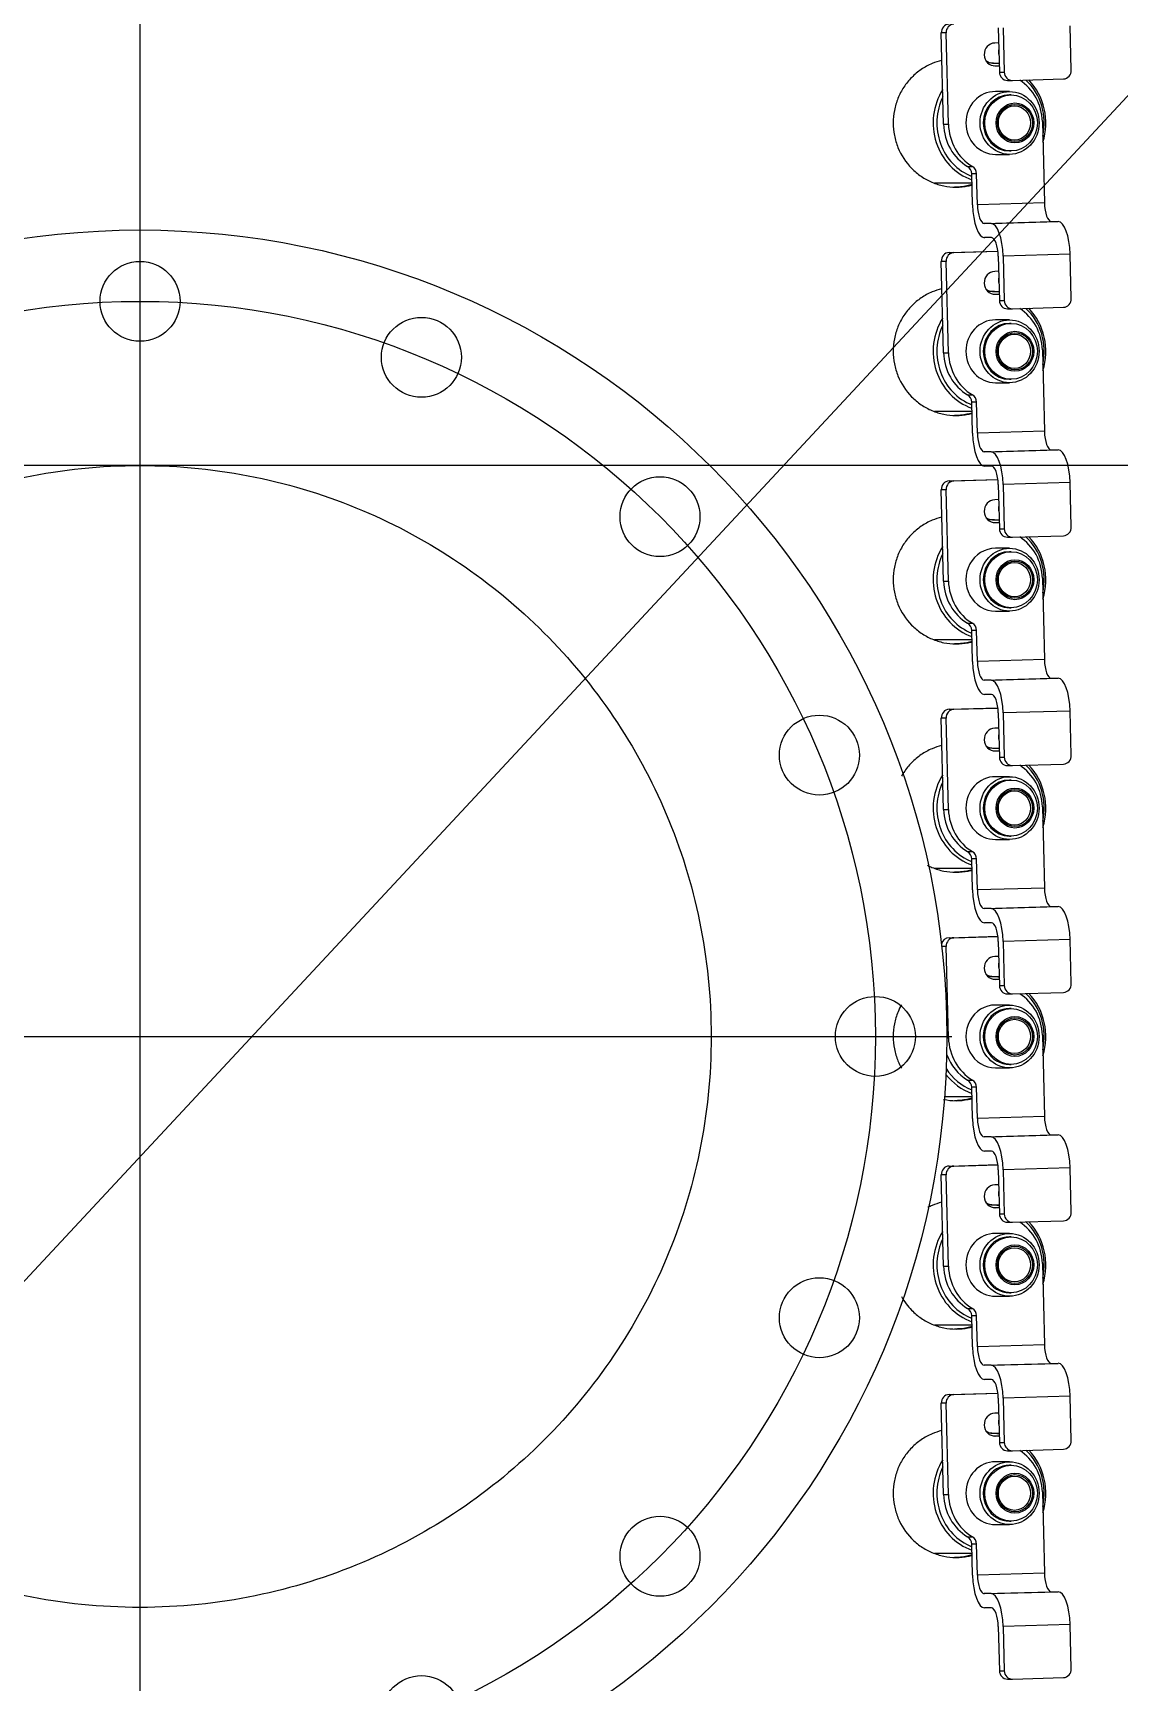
# Model space of a CAD drawing. Extents: x -681219 to -550379, y -242630 to -158199.
# Drawn here: x -602599 to -602219, y -229909 to -229331 of the extents above; entities that cross this region are included whole.
import ezdxf
from ezdxf.lldxf.tags import DXFTag

# ---------------------------------------------------------------- set-up
doc = ezdxf.new("R2010")
doc.units = 0
doc.header["$LTSCALE"] = 1000
doc.linetypes.add('DASHED', pattern=[0.75, 0.5, -0.25])
doc.linetypes.add('DASHED2', pattern=[9.525, 6.35, -3.175])
doc.layers.get('0').update_dxf_attribs({"linetype": 'CONTINUOUS'})
doc.layers.add('center', color=253, linetype='CENTER2')
doc.layers.add('interface', color=251, linetype='DASHED2')
doc.layers.add('famsun', color=7, linetype='CONTINUOUS', lineweight=0)
tags = doc.linetypes.add('CENTER2', pattern=[28.575, 19.05, -3.175, 3.175, -3.175]).pattern_tags.tags
tags[10:11] = [DXFTag(74, 4), DXFTag(75, 0), DXFTag(340, '0'), DXFTag(46, 0.0), DXFTag(50, 0.0), DXFTag(44, 0.0), DXFTag(45, 0.0)]
tags[8:9] = [DXFTag(74, 4), DXFTag(75, 0), DXFTag(340, '0'), DXFTag(46, 0.0), DXFTag(50, 0.0), DXFTag(44, 0.0), DXFTag(45, 0.0)]
tags[6:7] = [DXFTag(74, 4), DXFTag(75, 0), DXFTag(340, '0'), DXFTag(46, 0.0), DXFTag(50, 0.0), DXFTag(44, 0.0), DXFTag(45, 0.0)]
tags[4:5] = [DXFTag(74, 4), DXFTag(75, 0), DXFTag(340, '0'), DXFTag(46, 0.0), DXFTag(50, 0.0), DXFTag(44, 0.0), DXFTag(45, 0.0)]

# ---------------------------------------------------------------- blocks, each defined once
blk = doc.blocks.new('CYPJ15001B0001XY_A_CYPJ1000_V_1')
at = {"color": 0, "linetype": 'ByBlock', "lineweight": -2}
for p, q in [((-381, -278.14), (-381, -291.3)), ((-360.48, -281.38), (-328.49, -280.56)), ((-360.48, -281.38), (-360.48, -283.09)), ((-360.48, -283.09), (-328.49, -282.27)), ((-328.49, -282.27), (-328.49, -280.56)), ((-301, -278.14), (-301, -291.3)), ((-280.48, -281.38), (-248.49, -280.56)), ((-280.48, -281.38), (-280.48, -283.09)), ((-280.48, -283.09), (-248.49, -282.27)), ((-248.49, -282.27), (-248.49, -280.56)), ((-221, -281.72), (-221, -291.3)), ((-200.48, -283.09), (-168.49, -282.27)), ((-200.48, -282.5), (-200.48, -283.09)), ((-168.49, -282.27), (-168.49, -280.74)), ((-141, -278.14), (-141, -291.3)), ((-120.48, -281.38), (-88.49, -280.56)), ((-120.48, -281.38), (-120.48, -283.09)), ((-120.48, -283.09), (-88.49, -282.27)), ((-88.49, -282.27), (-88.49, -280.56)), ((-61, -278.14), (-61, -291.3)), ((-40.48, -281.38), (-8.49, -280.56)), ((-40.48, -281.38), (-40.48, -283.09)), ((-40.48, -283.09), (-8.49, -282.27)), ((-8.49, -282.27), (-8.49, -280.56)), ((19, -278.14), (19, -291.3)), ((39.52, -281.38), (71.51, -280.56)), ((39.52, -281.38), (39.52, -283.09)), ((39.52, -283.09), (71.51, -282.27)), ((71.51, -282.27), (71.51, -280.56)), ((99, -278.14), (99, -291.3)), ((119.52, -281.38), (151.51, -280.56)), ((119.52, -281.38), (119.52, -283.09)), ((119.52, -283.09), (151.51, -282.27)), ((151.51, -282.27), (151.51, -280.56)), ((-325.41, -283.3), (-324.91, -300.38)), ((-325.41, -283.3), (-325.41, -285.01)), ((-325.41, -285.01), (-324.96, -300.39)), ((-245.41, -283.3), (-244.91, -300.38)), ((-245.41, -283.3), (-245.41, -285.01)), ((-245.41, -285.01), (-244.96, -300.39)), ((-165.41, -283.3), (-164.91, -300.38)), ((-165.41, -283.3), (-165.41, -285.01)), ((-165.41, -285.01), (-164.96, -300.39)), ((-85.41, -283.3), (-84.91, -300.38)), ((-85.41, -283.3), (-85.41, -285.01)), ((-85.41, -285.01), (-84.96, -300.39)), ((-5.41, -283.3), (-4.91, -300.38)), ((-5.41, -283.3), (-5.41, -285.01)), ((-5.41, -285.01), (-4.96, -300.39)), ((74.59, -283.3), (75.09, -300.38)), ((74.59, -283.3), (74.59, -285.01)), ((74.59, -285.01), (75.04, -300.39)), ((-388.69, -291.5), (-377.81, -291.22)), ((-388.69, -293.21), (-377.81, -292.93)), ((-388.01, -316.7), (-388.69, -293.21)), ((-377.81, -292.93), (-377.81, -291.22)), ((-375.27, -289.78), (-375.27, -291.49)), ((-308.69, -291.5), (-297.81, -291.22)), ((-308.69, -293.21), (-297.81, -292.93)), ((-308.01, -316.7), (-308.69, -293.21)), ((-297.81, -292.93), (-297.81, -291.22)), ((-295.27, -289.78), (-295.27, -291.49)), ((-228.69, -291.5), (-217.81, -291.22)), ((-228.69, -293.21), (-217.81, -292.93)), ((-228.01, -316.7), (-228.69, -293.21)), ((-217.81, -292.93), (-217.81, -291.22)), ((-215.27, -289.78), (-215.27, -291.49)), ((-148.69, -291.5), (-137.81, -291.22)), ((-148.69, -293.21), (-137.81, -292.93)), ((-148.01, -316.7), (-148.69, -293.21)), ((-137.81, -292.93), (-137.81, -291.22)), ((-135.27, -289.78), (-135.27, -291.49)), ((-68.69, -291.5), (-57.81, -291.22)), ((-68.69, -293.21), (-57.81, -292.93)), ((-68.01, -316.7), (-68.69, -293.21)), ((-57.81, -292.93), (-57.81, -291.22)), ((-55.27, -289.78), (-55.27, -291.49)), ((11.31, -291.5), (22.19, -291.22)), ((11.31, -293.21), (22.19, -292.93)), ((11.99, -316.7), (11.31, -293.21)), ((22.19, -292.93), (22.19, -291.22)), ((24.73, -289.78), (24.73, -291.49)), ((91.31, -291.5), (102.19, -291.22)), ((91.31, -293.21), (102.19, -292.93)), ((91.99, -316.7), (91.31, -293.21)), ((102.19, -292.93), (102.19, -291.22)), ((104.73, -289.78), (104.73, -291.49)), ((-400.19, -298.12), (-400.19, -295.73)), ((-395.19, -295.6), (-394.51, -319.09)), ((-395.19, -298), (-395.19, -295.6)), ((-395.19, -298), (-394.51, -321.48)), ((-371, -299.53), (-371, -304.48)), ((-349, -304.48), (-349, -299.53)), ((-339.99, -299.28), (-339.99, -299.48)), ((-339.99, -299.48), (-339.95, -300.86)), ((-339.96, -298.89), (-339.9, -300.85)), ((-339.01, -298.53), (-339.01, -300.83)), ((-339, -297.47), (-339, -296.9)), ((-331.96, -300.65), (-332, -299.28)), ((-320.19, -298.12), (-320.19, -295.73)), ((-315.19, -295.6), (-314.51, -319.09)), ((-315.19, -298), (-315.19, -295.6)), ((-315.19, -298), (-314.51, -321.48)), ((-291, -299.53), (-291, -304.48)), ((-269, -304.48), (-269, -299.53)), ((-259.99, -299.28), (-259.99, -299.48)), ((-259.99, -299.48), (-259.95, -300.86)), ((-259.96, -298.89), (-259.9, -300.85)), ((-259.01, -298.53), (-259.01, -300.83)), ((-259, -297.47), (-259, -296.9)), ((-251.96, -300.65), (-252, -299.28)), ((-240.19, -298.12), (-240.19, -295.73)), ((-235.19, -295.6), (-234.51, -319.09)), ((-235.19, -298), (-235.19, -295.6)), ((-235.19, -298), (-234.51, -321.48)), ((-211, -299.53), (-211, -304.48)), ((-189, -304.48), (-189, -299.53)), ((-179.99, -299.28), (-179.99, -299.48)), ((-179.99, -299.48), (-179.95, -300.86)), ((-179.96, -298.89), (-179.9, -300.85)), ((-179.01, -298.53), (-179.01, -300.83)), ((-179, -297.47), (-179, -296.9)), ((-171.96, -300.65), (-172, -299.28)), ((-160.19, -298.12), (-160.19, -295.73)), ((-155.19, -295.6), (-154.51, -319.09)), ((-155.19, -298), (-155.19, -295.6)), ((-155.19, -298), (-154.51, -321.48)), ((-131, -299.53), (-131, -304.48)), ((-109, -304.48), (-109, -299.53)), ((-99.99, -299.28), (-99.99, -299.48)), ((-99.99, -299.48), (-99.95, -300.86)), ((-99.96, -298.89), (-99.9, -300.85)), ((-99.01, -298.53), (-99.01, -300.83)), ((-99, -297.47), (-99, -296.9)), ((-91.96, -300.65), (-92, -299.28)), ((-80.19, -298.12), (-80.19, -295.73)), ((-75.19, -295.6), (-74.51, -319.09)), ((-75.19, -298), (-75.19, -295.6)), ((-75.19, -298), (-74.51, -321.48)), ((-51, -299.53), (-51, -304.48)), ((-29, -304.48), (-29, -299.53)), ((-19.99, -299.28), (-19.99, -299.48)), ((-19.99, -299.48), (-19.95, -300.86)), ((-19.96, -298.89), (-19.9, -300.85)), ((-19.01, -298.53), (-19.01, -300.83)), ((-19, -297.47), (-19, -296.9)), ((-11.96, -300.65), (-12, -299.28)), ((-0.19, -298.12), (-0.19, -295.73)), ((4.81, -295.6), (5.49, -319.09)), ((4.81, -298), (4.81, -295.6)), ((4.81, -298), (5.49, -321.48)), ((29, -299.53), (29, -304.48)), ((51, -304.48), (51, -299.53)), ((60.01, -299.28), (60.01, -299.48)), ((60.01, -299.48), (60.05, -300.86)), ((60.04, -298.89), (60.1, -300.85)), ((60.99, -298.53), (60.99, -300.83)), ((61, -297.47), (61, -296.9)), ((68.04, -300.65), (68, -299.28)), ((79.81, -298.12), (79.81, -295.73)), ((84.81, -295.6), (85.49, -319.09)), ((84.81, -298), (84.81, -295.6)), ((84.81, -298), (85.49, -321.48)), ((109, -299.53), (109, -304.48)), ((131, -304.48), (131, -299.53)), ((140.01, -299.28), (140.01, -299.48)), ((140.01, -299.48), (140.05, -300.86)), ((140.04, -298.89), (140.1, -300.85)), ((140.99, -298.53), (140.99, -300.83)), ((141, -297.47), (141, -296.9)), ((148.04, -300.65), (148, -299.28)), ((-425.1, -303.73), (-425.1, -305.44)), ((-425.1, -305.52), (-424.58, -323.37)), ((-406.69, -300.51), (-422.18, -300.91)), ((-422.18, -300.91), (-422.18, -302.62)), ((-406.69, -302.22), (-422.18, -302.62)), ((-406, -325.71), (-406.69, -302.22)), ((-369.8, -304.48), (-369.8, -305)), ((-350.2, -305), (-350.2, -304.48)), ((-345.1, -303.73), (-345.1, -305.44)), ((-345.1, -305.52), (-344.58, -323.37)), ((-326.69, -300.51), (-342.18, -300.91)), ((-342.18, -300.91), (-342.18, -302.62)), ((-326.69, -302.22), (-342.18, -302.62)), ((-326, -325.71), (-326.69, -302.22)), ((-289.8, -304.48), (-289.8, -305)), ((-270.2, -305), (-270.2, -304.48)), ((-265.1, -303.73), (-265.1, -305.44)), ((-265.1, -305.52), (-264.58, -323.37)), ((-246.69, -300.51), (-262.18, -300.91)), ((-262.18, -300.91), (-262.18, -302.62)), ((-246.69, -302.22), (-262.18, -302.62)), ((-246, -325.71), (-246.69, -302.22)), ((-209.8, -304.48), (-209.8, -305)), ((-190.2, -305), (-190.2, -304.48)), ((-185.1, -303.73), (-185.1, -305.44)), ((-185.1, -305.52), (-184.58, -323.37)), ((-166.69, -300.51), (-182.18, -300.91)), ((-182.18, -300.91), (-182.18, -302.62)), ((-166.69, -302.22), (-182.18, -302.62)), ((-166, -325.71), (-166.69, -302.22)), ((-129.8, -304.48), (-129.8, -305)), ((-110.2, -305), (-110.2, -304.48)), ((-105.1, -303.73), (-105.1, -305.44)), ((-105.1, -305.52), (-104.58, -323.37)), ((-86.69, -300.51), (-102.18, -300.91)), ((-102.18, -300.91), (-102.18, -302.62)), ((-86.69, -302.22), (-102.18, -302.62)), ((-86, -325.71), (-86.69, -302.22)), ((-49.8, -304.48), (-49.8, -305)), ((-30.2, -305), (-30.2, -304.48)), ((-25.1, -303.73), (-25.1, -305.44)), ((-25.1, -305.52), (-24.58, -323.37)), ((-6.69, -300.51), (-22.18, -300.91)), ((-22.18, -300.91), (-22.18, -302.62)), ((-6.69, -302.22), (-22.18, -302.62)), ((-6, -325.71), (-6.69, -302.22)), ((30.2, -304.48), (30.2, -305)), ((49.8, -305), (49.8, -304.48)), ((54.9, -303.73), (54.9, -305.44)), ((54.9, -305.52), (55.42, -323.37)), ((73.31, -300.51), (57.82, -300.91)), ((57.82, -300.91), (57.82, -302.62)), ((73.31, -302.22), (57.82, -302.62)), ((74, -325.71), (73.31, -302.22)), ((110.2, -304.48), (110.2, -305)), ((129.8, -305), (129.8, -304.48)), ((134.9, -303.73), (134.9, -305.44)), ((134.9, -305.52), (135.42, -323.37)), ((153.31, -300.51), (137.82, -300.91)), ((137.82, -300.91), (137.82, -302.62)), ((153.31, -302.22), (137.82, -302.62)), ((-359.52, -315.96), (-388.01, -316.7)), ((-279.52, -315.96), (-308.01, -316.7)), ((-199.52, -315.96), (-228.01, -316.7)), ((-119.52, -315.96), (-148.01, -316.7)), ((-39.52, -315.96), (-68.01, -316.7)), ((40.48, -315.96), (11.99, -316.7)), ((120.48, -315.96), (91.99, -316.7)), ((-394.51, -319.09), (-394.51, -321.48)), ((-314.51, -319.09), (-314.51, -321.48)), ((-234.51, -319.09), (-234.51, -321.48)), ((-154.51, -319.09), (-154.51, -321.48)), ((-74.51, -319.09), (-74.51, -321.48)), ((5.49, -319.09), (5.49, -321.48)), ((85.49, -319.09), (85.49, -321.48)), ((-421.5, -326.11), (-406, -325.71)), ((-341.5, -326.11), (-326, -325.71)), ((-261.5, -326.11), (-246, -325.71)), ((-181.5, -326.11), (-166, -325.71)), ((-101.5, -326.11), (-86, -325.71)), ((-21.5, -326.11), (-6, -325.71)), ((58.5, -326.11), (74, -325.71)), ((138.5, -326.11), (154, -325.71))]:
    blk.add_line(p, q, dxfattribs=at)
for centre, radius in [((-200, 0), 282.5), ((57.5, 0), 14), ((-437.9, -98.54), 14), ((37.9, -98.54), 14), ((-382.08, -182.08), 14), ((-17.92, -182.08), 14), ((-298.54, -237.9), 14), ((-101.46, -237.9), 14), ((-200, -257.5), 14)]:
    blk.add_circle(centre, radius, dxfattribs=at)
for centre, major_axis, ratio, start_param, end_param in [((-360, -297.47), (21, 0), 0.939693, 0.981791, 2.822191), ((-280, -297.47), (21, 0), 0.939693, 0.981791, 2.822191), ((-120, -297.47), (21, 0), 0.939693, 0.981791, 2.822191), ((-40, -297.47), (21, 0), 0.939693, 0.981791, 2.822191), ((40, -297.47), (21, 0), 0.939693, 0.981791, 2.822191), ((120, -297.47), (-21, 0), 0.939693, 4.123384, 5.963783), ((-360, -297.82), (-20, 0), 0.939693, 4.234349, 5.926109), ((-360, -297.82), (-17.5, 0), 0.939693, 4.73971, 5.772767), ((-328.41, -283.37), (-3, 0), 0.939693, 3.168913, 4.73971), ((-328.41, -285.08), (3, 0), 0.939693, 0.027321, 1.598117), ((-280, -297.82), (-20, 0), 0.939693, 4.234349, 5.926109), ((-280, -297.82), (-17.5, 0), 0.939693, 4.73971, 5.772767), ((-248.41, -283.37), (-3, 0), 0.939693, 3.168913, 4.73971), ((-248.41, -285.08), (3, 0), 0.939693, 0.027321, 1.598117), ((-200, -297.47), (21, 0), 0.939693, 2.255497, 2.822191), ((-200, -297.82), (-20, 0), 0.939693, 5.309724, 5.926109), ((-200, -297.82), (-17.5, 0), 0.939693, 5.086627, 5.772767), ((-168.41, -285.08), (3, 0), 0.939693, 0.027321, 1.598117), ((-168.41, -283.37), (-3, 0), 0.939693, 3.168913, 4.461061), ((-120, -297.82), (-20, 0), 0.939693, 4.234349, 5.926109), ((-120, -297.82), (-17.5, 0), 0.939693, 4.73971, 5.772767), ((-88.41, -283.37), (-3, 0), 0.939693, 3.168913, 4.73971), ((-88.41, -285.08), (3, 0), 0.939693, 0.027321, 1.598117), ((-40, -297.82), (-20, 0), 0.939693, 4.234349, 5.926109), ((-40, -297.82), (-17.5, 0), 0.939693, 4.73971, 5.772767), ((-8.41, -283.37), (-3, 0), 0.939693, 3.168913, 4.73971), ((-8.41, -285.08), (3, 0), 0.939693, 0.027321, 1.598117), ((40, -297.82), (-20, 0), 0.939693, 4.234349, 5.926109), ((40, -297.82), (-17.5, 0), 0.939693, 4.73971, 5.772767), ((71.59, -283.37), (-3, 0), 0.939693, 3.168913, 4.73971), ((71.59, -285.08), (3, 0), 0.939693, 0.027321, 1.598117), ((120, -297.82), (20, 0), 0.939693, 1.092756, 2.784516), ((120, -297.82), (-17.5, 0), 0.939693, 4.73971, 5.772767), ((151.59, -283.37), (-3, 0), 0.939693, 3.168913, 4.73971), ((151.59, -285.08), (3, 0), 0.939693, 0.027321, 1.598117), ((-360, -299.53), (-17.5, 0), 0.939693, 4.73971, 5.772767), ((-280, -299.53), (-17.5, 0), 0.939693, 4.73971, 5.772767), ((-200, -299.53), (-17.5, 0), 0.939693, 4.73971, 5.772767), ((-120, -299.53), (-17.5, 0), 0.939693, 4.73971, 5.772767), ((-40, -299.53), (-17.5, 0), 0.939693, 4.73971, 5.772767), ((40, -299.53), (-17.5, 0), 0.939693, 4.73971, 5.772767), ((120, -299.53), (-17.5, 0), 0.939693, 4.73971, 5.772767), ((-388.69, -295.44), (-11.5, -0.33), 0.341893, 4.702447, 6.273243), ((-388.69, -295.44), (-6.5, -0.19), 0.341893, 4.702447, 6.273243), ((-377.89, -288.4), (3, 0), 0.939693, 4.73971, 5.772767), ((-377.89, -290.11), (3, 0), 0.939693, 4.73971, 5.772767), ((-360, -299.53), (-11, 0), 0.939693, 3.141593, 6.283185), ((-308.69, -295.44), (-11.5, -0.33), 0.341893, 4.702447, 6.273243), ((-308.69, -295.44), (-6.5, -0.19), 0.341893, 4.702447, 6.273243), ((-297.89, -288.4), (3, 0), 0.939693, 4.73971, 5.772767), ((-297.89, -290.11), (3, 0), 0.939693, 4.73971, 5.772767), ((-280, -299.53), (-11, 0), 0.939693, 3.141593, 6.283185), ((-228.69, -295.44), (-11.5, -0.33), 0.341893, 4.702447, 6.273243), ((-228.69, -295.44), (-6.5, -0.19), 0.341893, 4.702447, 6.273243), ((-217.89, -288.4), (3, 0), 0.939693, 4.73971, 5.772767), ((-217.89, -290.11), (3, 0), 0.939693, 4.73971, 5.772767), ((-200, -299.53), (11, 0), 0.939693, 0, 3.141593), ((-148.69, -295.44), (-11.5, -0.33), 0.341893, 4.702447, 6.273243), ((-148.69, -295.44), (-6.5, -0.19), 0.341893, 4.702447, 6.273243), ((-137.89, -288.4), (3, 0), 0.939693, 4.73971, 5.772767), ((-137.89, -290.11), (3, 0), 0.939693, 4.73971, 5.772767), ((-120, -299.53), (-11, 0), 0.939693, 3.141593, 6.283185), ((-68.69, -295.44), (-11.5, -0.33), 0.341893, 4.702447, 6.273243), ((-68.69, -295.44), (-6.5, -0.19), 0.341893, 4.702447, 6.273243), ((-57.89, -288.4), (3, 0), 0.939693, 4.73971, 5.772767), ((-57.89, -290.11), (3, 0), 0.939693, 4.73971, 5.772767), ((-40, -299.53), (11, 0), 0.939693, 0, 3.141593), ((11.31, -295.44), (-11.5, -0.33), 0.341893, 4.702447, 6.273243), ((11.31, -295.44), (-6.5, -0.19), 0.341893, 4.702447, 6.273243), ((22.11, -288.4), (3, 0), 0.939693, 4.73971, 5.772767), ((22.11, -290.11), (3, 0), 0.939693, 4.73971, 5.772767), ((40, -299.53), (-11, 0), 0.939693, 3.141593, 6.283185), ((91.31, -295.44), (-11.5, -0.33), 0.341893, 4.702447, 6.273243), ((91.31, -295.44), (-6.5, -0.19), 0.341893, 4.702447, 6.273243), ((102.11, -288.4), (3, 0), 0.939693, 4.73971, 5.772767), ((102.11, -290.11), (3, 0), 0.939693, 4.73971, 5.772767), ((120, -299.53), (-11, 0), 0.939693, 3.141593, 6.283185), ((-406.69, -298.29), (-11.5, -0.33), 0.341893, 1.560854, 3.13165), ((-406.69, -298.29), (-6.5, -0.19), 0.341893, 1.560854, 3.13165), ((-360, -304.48), (9.8, 0), 0.939693, 0, 3.141593), ((-336, -299.38), (4, 0), 0.939693, 0.027321, 3.168913), ((-360, -297.47), (21, 0), 0.939693, 6.111817, 6.283185), ((-335.01, -298.53), (4, 0), 0.939693, 2.480289, 3.141593), ((-360, -297.47), (21, 0), 0.939693, 0, 0.028695), ((-326.69, -298.29), (-11.5, -0.33), 0.341893, 1.560854, 3.13165), ((-326.69, -298.29), (-6.5, -0.19), 0.341893, 1.560854, 3.13165), ((-280, -304.48), (9.8, 0), 0.939693, 0, 3.141593), ((-256, -299.38), (4, 0), 0.939693, 0.027321, 3.168913), ((-280, -297.47), (21, 0), 0.939693, 6.111817, 6.283185), ((-255.01, -298.53), (4, 0), 0.939693, 2.48029, 3.141593), ((-280, -297.47), (21, 0), 0.939693, 0, 0.028695), ((-246.69, -298.29), (-11.5, -0.33), 0.341893, 1.560854, 3.13165), ((-246.69, -298.29), (-6.5, -0.19), 0.341893, 1.560854, 3.13165), ((-200, -304.48), (9.8, 0), 0.939693, 0, 3.141593), ((-176, -299.38), (4, 0), 0.939693, 0.027321, 3.168913), ((-200, -297.47), (21, 0), 0.939693, 6.111817, 6.283185), ((-175.01, -298.53), (-4, 0), 0.939693, 5.621882, 6.283185), ((-200, -297.47), (21, 0), 0.939693, 0, 0.028695), ((-166.69, -298.29), (-11.5, -0.33), 0.341893, 1.560854, 3.13165), ((-166.69, -298.29), (-6.5, -0.19), 0.341893, 1.560854, 3.13165), ((-120, -304.48), (-9.8, 0), 0.939693, 3.141593, 6.283185), ((-96, -299.38), (4, 0), 0.939693, 0.027321, 3.168913), ((-120, -297.47), (21, 0), 0.939693, 6.111817, 6.283185), ((-95.01, -298.53), (4, 0), 0.939693, 2.48029, 3.141593), ((-120, -297.47), (21, 0), 0.939693, 0, 0.028695), ((-86.69, -298.29), (-11.5, -0.33), 0.341893, 1.560854, 3.13165), ((-86.69, -298.29), (-6.5, -0.19), 0.341893, 1.560854, 3.13165), ((-40, -304.48), (-9.8, 0), 0.939693, 3.141593, 6.283185), ((-16, -299.38), (4, 0), 0.939693, 0.027321, 3.168913), ((-40, -297.47), (21, 0), 0.939693, 6.111817, 6.283185), ((-15.01, -298.53), (4, 0), 0.939693, 2.48029, 3.141593), ((-40, -297.47), (21, 0), 0.939693, 0, 0.028695), ((-6.69, -298.29), (-11.5, -0.33), 0.341893, 1.560854, 3.13165), ((-6.69, -298.29), (-6.5, -0.19), 0.341893, 1.560854, 3.13165), ((40, -304.48), (-9.8, 0), 0.939693, 3.141593, 6.283185), ((64, -299.38), (4, 0), 0.939693, 0.027321, 3.168913), ((40, -297.47), (21, 0), 0.939693, 6.111817, 6.283185), ((64.99, -298.53), (4, 0), 0.939693, 2.48029, 3.141593), ((40, -297.47), (21, 0), 0.939693, 0, 0.028695), ((73.31, -298.29), (-11.5, -0.33), 0.341893, 1.560854, 3.13165), ((73.31, -298.29), (-6.5, -0.19), 0.341893, 1.560854, 3.13165), ((120, -304.48), (-9.8, 0), 0.939693, 3.141593, 6.283185), ((144, -299.38), (4, 0), 0.939693, 0.027321, 3.168913), ((120, -297.47), (-21, 0), 0.939693, 2.970224, 3.170288), ((144.99, -298.53), (-4, 0), 0.939693, 5.621882, 6.283185), ((-422.1, -305.44), (3, 0), 0.939693, 1.598117, 3.168913), ((-422.1, -303.73), (3, 0), 0.939693, 1.598117, 3.141593), ((-342.1, -305.44), (3, 0), 0.939693, 1.598117, 3.168913), ((-342.1, -303.73), (3, 0), 0.939693, 1.598117, 3.141593), ((-335.01, -304.34), (4, 0), 0.939693, 1.31998, 1.876254), ((-262.1, -305.44), (3, 0), 0.939693, 1.598117, 3.168913), ((-262.1, -303.73), (3, 0), 0.939693, 1.598117, 3.141593), ((-255.01, -304.34), (4, 0), 0.939693, 1.31998, 1.876254), ((-182.1, -305.44), (3, 0), 0.939693, 1.598117, 3.168913), ((-182.1, -303.73), (3, 0), 0.939693, 1.598117, 3.141593), ((-175.01, -304.34), (-4, 0), 0.939693, 4.461573, 5.017847), ((-102.1, -305.44), (3, 0), 0.939693, 1.598117, 3.168913), ((-102.1, -303.73), (3, 0), 0.939693, 1.598117, 3.141593), ((-95.01, -304.34), (4, 0), 0.939693, 1.31998, 1.876254), ((-22.1, -305.44), (3, 0), 0.939693, 1.598117, 3.168913), ((-22.1, -303.73), (3, 0), 0.939693, 1.598117, 3.141593), ((-15.01, -304.34), (4, 0), 0.939693, 1.31998, 1.876254), ((57.9, -305.44), (3, 0), 0.939693, 1.598117, 3.168913), ((57.9, -303.73), (3, 0), 0.939693, 1.598117, 3.141593), ((64.99, -304.34), (4, 0), 0.939693, 1.31998, 1.876254), ((137.9, -305.44), (3, 0), 0.939693, 1.598117, 3.168913), ((137.9, -303.73), (3, 0), 0.939693, 1.598117, 3.141593), ((144.99, -304.34), (-4, 0), 0.939693, 4.461573, 5.017847), ((-360, -297.47), (21, 0), 0.939693, 4.383674, 5.512571), ((-360, -297.82), (-20, 0), 0.939693, 1.336444, 2.421711), ((-360, -299.53), (17.5, 0), 0.939693, 4.73971, 5.739269), ((-280, -297.47), (21, 0), 0.939693, 4.383674, 5.512571), ((-280, -297.82), (-20, 0), 0.939693, 1.336444, 2.421711), ((-280, -299.53), (17.5, 0), 0.939693, 4.73971, 5.739269), ((-200, -297.47), (21, 0), 0.939693, 4.383674, 5.512571), ((-200, -297.82), (-20, 0), 0.939693, 1.336444, 2.421711), ((-200, -299.53), (17.5, 0), 0.939693, 4.73971, 5.739269), ((-120, -297.47), (21, 0), 0.939693, 4.383674, 5.512571), ((-120, -297.82), (-20, 0), 0.939693, 1.336444, 2.421711), ((-120, -299.53), (17.5, 0), 0.939693, 4.73971, 5.739269), ((-40, -297.47), (21, 0), 0.939693, 4.383674, 5.512571), ((-40, -297.82), (-20, 0), 0.939693, 1.336444, 2.421711), ((-40, -299.53), (17.5, 0), 0.939693, 4.73971, 5.739269), ((40, -297.47), (21, 0), 0.939693, 4.383674, 5.512571), ((40, -297.82), (-20, 0), 0.939693, 1.336444, 2.421711), ((40, -299.53), (17.5, 0), 0.939693, 4.73971, 5.739269), ((120, -297.47), (-21, 0), 0.939693, 1.242081, 2.370979), ((120, -297.82), (20, 0), 0.939693, 4.478037, 5.563304), ((120, -299.53), (17.5, 0), 0.939693, 4.73971, 5.739269), ((-388.01, -318.92), (6.5, 0.19), 0.341893, 1.560854, 3.13165), ((-308.01, -318.92), (6.5, 0.19), 0.341893, 1.560854, 3.13165), ((-228.01, -318.92), (6.5, 0.19), 0.341893, 1.560854, 3.13165), ((-148.01, -318.92), (6.5, 0.19), 0.341893, 1.560854, 3.13165), ((-68.01, -318.92), (6.5, 0.19), 0.341893, 1.560854, 3.13165), ((11.99, -318.92), (6.5, 0.19), 0.341893, 1.560854, 3.13165), ((91.99, -318.92), (6.5, 0.19), 0.341893, 1.560854, 3.13165), ((-421.58, -323.29), (-3, 0), 0.939693, 0.027321, 1.598117), ((-406, -321.77), (11.5, 0.33), 0.341893, 4.702447, 6.273243), ((-341.58, -323.29), (-3, 0), 0.939693, 0.027321, 1.598117), ((-326, -321.77), (11.5, 0.33), 0.341893, 4.702447, 6.273243), ((-261.58, -323.29), (-3, 0), 0.939693, 0.027321, 1.598117), ((-246, -321.77), (11.5, 0.33), 0.341893, 4.702447, 6.273243), ((-181.58, -323.29), (-3, 0), 0.939693, 0.027321, 1.598117), ((-166, -321.77), (11.5, 0.33), 0.341893, 4.702447, 6.273243), ((-101.58, -323.29), (-3, 0), 0.939693, 0.027321, 1.598117), ((-86, -321.77), (11.5, 0.33), 0.341893, 4.702447, 6.273243), ((-21.58, -323.29), (-3, 0), 0.939693, 0.027321, 1.598117), ((-6, -321.77), (11.5, 0.33), 0.341893, 4.702447, 6.273243), ((58.42, -323.29), (-3, 0), 0.939693, 0.027321, 1.598117), ((74, -321.77), (11.5, 0.33), 0.341893, 4.702447, 6.273243), ((138.42, -323.29), (-3, 0), 0.939693, 0.027321, 1.598117)]:
    blk.add_ellipse(centre, major_axis=major_axis, ratio=ratio, start_param=start_param, end_param=end_param, dxfattribs=at)
for centre, major_axis in [((-360, -304.48), (-11, 0)), ((-280, -304.48), (-11, 0)), ((-200, -304.48), (-11, 0)), ((-120, -304.48), (11, 0)), ((-40, -304.48), (-11, 0)), ((40, -304.48), (-11, 0)), ((120, -304.48), (11, 0)), ((-360, -305), (9.8, 0)), ((-360, -306.37), (-7, 0)), ((-360, -306.37), (-6.5, 0)), ((-280, -305), (9.8, 0)), ((-280, -306.37), (7, 0)), ((-280, -306.37), (-6.5, 0)), ((-200, -305), (9.8, 0)), ((-200, -306.37), (7, 0)), ((-200, -306.37), (6.5, 0)), ((-120, -305), (-9.8, 0)), ((-120, -306.37), (7, 0)), ((-120, -306.37), (6.5, 0)), ((-40, -305), (-9.8, 0)), ((-40, -306.37), (-7, 0)), ((-40, -306.37), (-6.5, 0)), ((40, -305), (-9.8, 0)), ((40, -306.37), (-7, 0)), ((40, -306.37), (-6.5, 0)), ((120, -305), (-9.8, 0)), ((120, -306.37), (7, 0)), ((120, -306.37), (-6.5, 0)), ((-360, -306.19), (-6, 0)), ((-280, -306.19), (-6, 0)), ((-200, -306.19), (6, 0)), ((-120, -306.19), (-6, 0)), ((-40, -306.19), (-6, 0)), ((40, -306.19), (-6, 0)), ((120, -306.19), (-6, 0))]:
    blk.add_ellipse(centre, major_axis=major_axis, ratio=0.939693, dxfattribs=at)
for points, knots in [([(-338.09, -280.75), (-338.37, -279.59), (-338.74, -278.46), (-339.77, -276.03), (-340.47, -274.74), (-342.1, -272.35), (-343.03, -271.23), (-345.13, -269.18), (-346.27, -268.26), (-348.71, -266.66), (-350.02, -265.97), (-352.75, -264.86), (-354.15, -264.45), (-357.03, -263.88), (-358.52, -263.74), (-361.46, -263.73), (-362.92, -263.87), (-365.82, -264.44), (-367.24, -264.86), (-371.31, -266.51), (-373.82, -268.15), (-376.93, -271.2), (-377.88, -272.33), (-379.52, -274.73), (-380.21, -275.99), (-381.34, -278.65), (-381.78, -280.05), (-382.35, -282.87), (-382.5, -284.3), (-382.5, -287.2), (-382.36, -288.63), (-381.98, -290.49), (-381.87, -290.93), (-381.75, -291.38)], [0.2866676, 0.2866676, 0.2866676, 0.2866676, 0.3125, 0.3125, 0.34375, 0.34375, 0.375, 0.375, 0.40625, 0.40625, 0.4375, 0.4375, 0.46875, 0.46875, 0.5, 0.5, 0.53125, 0.53125, 0.5625, 0.5625, 0.625, 0.625, 0.65625, 0.65625, 0.6875, 0.6875, 0.71875, 0.71875, 0.75, 0.75, 0.78125, 0.78125, 0.7912689, 0.7912689, 0.7912689, 0.7912689]), ([(-188.94, -266.59), (-189.73, -266.15), (-190.55, -265.76), (-192.75, -264.86), (-194.15, -264.45), (-197.03, -263.88), (-198.52, -263.74), (-201.46, -263.73), (-202.92, -263.87), (-205.82, -264.44), (-207.24, -264.86), (-209.45, -265.76), (-210.28, -266.15), (-211.09, -266.6)], [0.4183186, 0.4183186, 0.4183186, 0.4183186, 0.4375, 0.4375, 0.46875, 0.46875, 0.5, 0.5, 0.53125, 0.53125, 0.5625, 0.5625, 0.5821595, 0.5821595, 0.5821595, 0.5821595]), ([(-18.09, -280.75), (-18.37, -279.59), (-18.74, -278.46), (-19.77, -276.03), (-20.47, -274.74), (-22.1, -272.35), (-23.03, -271.23), (-25.13, -269.18), (-26.27, -268.26), (-28.71, -266.66), (-30.02, -265.97), (-32.75, -264.86), (-34.15, -264.45), (-37.03, -263.88), (-38.52, -263.74), (-41.46, -263.73), (-42.92, -263.87), (-45.82, -264.44), (-47.24, -264.86), (-51.31, -266.51), (-53.82, -268.15), (-56.93, -271.2), (-57.88, -272.33), (-59.52, -274.73), (-60.21, -275.99), (-61.34, -278.65), (-61.78, -280.05), (-62.35, -282.87), (-62.5, -284.3), (-62.5, -287.2), (-62.36, -288.63), (-61.98, -290.49), (-61.87, -290.93), (-61.75, -291.38)], [0.2866676, 0.2866676, 0.2866676, 0.2866676, 0.3125, 0.3125, 0.34375, 0.34375, 0.375, 0.375, 0.40625, 0.40625, 0.4375, 0.4375, 0.46875, 0.46875, 0.5, 0.5, 0.53125, 0.53125, 0.5625, 0.5625, 0.625, 0.625, 0.65625, 0.65625, 0.6875, 0.6875, 0.71875, 0.71875, 0.75, 0.75, 0.78125, 0.78125, 0.7912689, 0.7912689, 0.7912689, 0.7912689]), ([(61.91, -280.75), (61.63, -279.59), (61.26, -278.46), (60.23, -276.03), (59.53, -274.74), (57.9, -272.35), (56.97, -271.23), (54.87, -269.18), (53.73, -268.26), (51.29, -266.66), (49.98, -265.97), (47.25, -264.86), (45.85, -264.45), (42.97, -263.88), (41.48, -263.74), (38.54, -263.73), (37.08, -263.87), (34.18, -264.44), (32.76, -264.86), (28.69, -266.51), (26.18, -268.15), (23.07, -271.2), (22.12, -272.33), (20.48, -274.73), (19.79, -275.99), (18.66, -278.65), (18.22, -280.05), (17.65, -282.87), (17.5, -284.3), (17.5, -287.2), (17.64, -288.63), (18.02, -290.49), (18.13, -290.93), (18.25, -291.38)], [0.2866676, 0.2866676, 0.2866676, 0.2866676, 0.3125, 0.3125, 0.34375, 0.34375, 0.375, 0.375, 0.40625, 0.40625, 0.4375, 0.4375, 0.46875, 0.46875, 0.5, 0.5, 0.53125, 0.53125, 0.5625, 0.5625, 0.625, 0.625, 0.65625, 0.65625, 0.6875, 0.6875, 0.71875, 0.71875, 0.75, 0.75, 0.78125, 0.78125, 0.7912689, 0.7912689, 0.7912689, 0.7912689]), ([(141.91, -280.75), (141.63, -279.59), (141.26, -278.46), (140.23, -276.03), (139.53, -274.74), (137.9, -272.35), (136.97, -271.23), (134.87, -269.18), (133.73, -268.26), (131.29, -266.66), (129.98, -265.97), (127.25, -264.86), (125.85, -264.45), (122.97, -263.88), (121.48, -263.74), (118.54, -263.73), (117.08, -263.87), (114.18, -264.44), (112.76, -264.86), (108.69, -266.51), (106.18, -268.15), (103.07, -271.2), (102.12, -272.33), (100.48, -274.73), (99.79, -275.99), (98.66, -278.65), (98.22, -280.05), (97.65, -282.87), (97.5, -284.3), (97.5, -287.2), (97.64, -288.63), (98.02, -290.49), (98.13, -290.93), (98.25, -291.38)], [0.2866676, 0.2866676, 0.2866676, 0.2866676, 0.3125, 0.3125, 0.34375, 0.34375, 0.375, 0.375, 0.40625, 0.40625, 0.4375, 0.4375, 0.46875, 0.46875, 0.5, 0.5, 0.53125, 0.53125, 0.5625, 0.5625, 0.625, 0.625, 0.65625, 0.65625, 0.6875, 0.6875, 0.71875, 0.71875, 0.75, 0.75, 0.78125, 0.78125, 0.7912689, 0.7912689, 0.7912689, 0.7912689]), ([(-291.09, -266.6), (-292.84, -267.58), (-294.47, -268.79), (-296.93, -271.2), (-297.88, -272.33), (-299.52, -274.73), (-300.21, -275.99), (-301.34, -278.65), (-301.78, -280.05), (-302.35, -282.87), (-302.5, -284.3), (-302.5, -287.2), (-302.36, -288.63), (-301.98, -290.49), (-301.87, -290.93), (-301.75, -291.38)], [0.5821595, 0.5821595, 0.5821595, 0.5821595, 0.625, 0.625, 0.65625, 0.65625, 0.6875, 0.6875, 0.71875, 0.71875, 0.75, 0.75, 0.78125, 0.78125, 0.7912689, 0.7912689, 0.7912689, 0.7912689]), ([(-98.09, -280.75), (-98.37, -279.59), (-98.74, -278.46), (-99.77, -276.03), (-100.47, -274.74), (-102.1, -272.35), (-103.03, -271.23), (-105.13, -269.18), (-106.27, -268.26), (-107.92, -267.18), (-108.37, -266.91), (-108.82, -266.65)], [0.2866676, 0.2866676, 0.2866676, 0.2866676, 0.3125, 0.3125, 0.34375, 0.34375, 0.375, 0.375, 0.40625, 0.40625, 0.4173754, 0.4173754, 0.4173754, 0.4173754]), ([(-258.09, -280.75), (-258.37, -279.59), (-258.74, -278.46), (-259.41, -276.87), (-259.64, -276.38), (-259.88, -275.91)], [0.2866676, 0.2866676, 0.2866676, 0.2866676, 0.3125, 0.3125, 0.32400809, 0.32400809, 0.32400809, 0.32400809]), ([(-140.03, -275.74), (-140.3, -276.25), (-140.55, -276.78), (-141.34, -278.65), (-141.78, -280.05), (-142.35, -282.87), (-142.5, -284.3), (-142.5, -287.2), (-142.36, -288.63), (-141.98, -290.49), (-141.87, -290.93), (-141.75, -291.38)], [0.6748304, 0.6748304, 0.6748304, 0.6748304, 0.6875, 0.6875, 0.71875, 0.71875, 0.75, 0.75, 0.78125, 0.78125, 0.7912689, 0.7912689, 0.7912689, 0.7912689]), ([(-222.05, -281.38), (-222.05, -281.41), (-222.06, -281.43), (-222.35, -282.87), (-222.5, -284.3), (-222.5, -287.2), (-222.36, -288.63), (-221.98, -290.49), (-221.87, -290.93), (-221.75, -291.38)], [0.71814323, 0.71814323, 0.71814323, 0.71814323, 0.71875, 0.71875, 0.75, 0.75, 0.78125, 0.78125, 0.79126895, 0.79126895, 0.79126895, 0.79126895]), ([(-381.59, -291.35), (-381.78, -290.73), (-381.94, -290.1), (-382.35, -288.07), (-382.5, -286.64), (-382.5, -285.18), (-382.5, -285.17), (-382.5, -285.16)], [0.70473145, 0.70473145, 0.70473145, 0.70473145, 0.71875, 0.71875, 0.75, 0.75, 0.75021411, 0.75021411, 0.75021411, 0.75021411]), ([(-301.59, -291.35), (-301.78, -290.73), (-301.94, -290.1), (-302.35, -288.07), (-302.5, -286.64), (-302.5, -285.18), (-302.5, -285.17), (-302.5, -285.16)], [0.70473145, 0.70473145, 0.70473145, 0.70473145, 0.71875, 0.71875, 0.75, 0.75, 0.75021411, 0.75021411, 0.75021411, 0.75021411]), ([(-221.59, -291.35), (-221.78, -290.73), (-221.94, -290.1), (-222.35, -288.07), (-222.5, -286.64), (-222.5, -285.18), (-222.5, -285.17), (-222.5, -285.16)], [0.70473145, 0.70473145, 0.70473145, 0.70473145, 0.71875, 0.71875, 0.75, 0.75, 0.75021411, 0.75021411, 0.75021411, 0.75021411]), ([(-141.59, -291.35), (-141.78, -290.73), (-141.94, -290.1), (-142.35, -288.07), (-142.5, -286.64), (-142.5, -285.18), (-142.5, -285.17), (-142.5, -285.16)], [0.70473145, 0.70473145, 0.70473145, 0.70473145, 0.71875, 0.71875, 0.75, 0.75, 0.75021411, 0.75021411, 0.75021411, 0.75021411]), ([(-61.59, -291.35), (-61.78, -290.73), (-61.94, -290.1), (-62.35, -288.07), (-62.5, -286.64), (-62.5, -285.18), (-62.5, -285.17), (-62.5, -285.16)], [0.70473145, 0.70473145, 0.70473145, 0.70473145, 0.71875, 0.71875, 0.75, 0.75, 0.75021411, 0.75021411, 0.75021411, 0.75021411]), ([(18.41, -291.35), (18.22, -290.73), (18.06, -290.1), (17.65, -288.07), (17.5, -286.64), (17.5, -285.18), (17.5, -285.17), (17.5, -285.16)], [0.70473145, 0.70473145, 0.70473145, 0.70473145, 0.71875, 0.71875, 0.75, 0.75, 0.75021411, 0.75021411, 0.75021411, 0.75021411]), ([(98.41, -291.35), (98.22, -290.73), (98.06, -290.1), (97.65, -288.07), (97.5, -286.64), (97.5, -285.18), (97.5, -285.17), (97.5, -285.16)], [0.70473145, 0.70473145, 0.70473145, 0.70473145, 0.71875, 0.71875, 0.75, 0.75, 0.75021411, 0.75021411, 0.75021411, 0.75021411])]:
    blk.add_open_spline(points, degree=3, knots=knots, dxfattribs=at)
at = {"layer": 'center', "lineweight": -2, "ltscale": 15.723064}
blk.add_line((0, -964), (0, 956), dxfattribs=at)
at = {"layer": 'center', "lineweight": -2, "ltscale": 3.979003}
blk.add_line((-200, 284.25), (-200, -284.25), dxfattribs=at)
at = {"layer": 'center', "ltscale": 7.419073}
blk.add_line((-979.51, 0), (1190.49, 0), dxfattribs=at)
at = {"layer": 'center', "lineweight": -2, "ltscale": 5.097603}
blk.add_circle((-200, 0), 257.5, dxfattribs=at)
at = {"layer": 'interface', "lineweight": -2, "ltscale": 10.010951}
blk.add_circle((-200, 0), 200, dxfattribs=at)

msp = doc.modelspace()

# ---------------------------------------------------------------- linework, layer by layer
at = {"color": 4}
msp.add_circle((-602561.7373, -229682.3646), 700, dxfattribs=at)
at = {"layer": 'famsun', "color": 8, "linetype": 'DASHED', "ltscale": 20}
msp.add_line((-607361.5764, -234881.8799), (-592968.721, -219416.6983), dxfattribs=at)

# ---------------------------------------------------------------- block references
at = {"color": 4, "rotation": 89.99999999999999}
msp.add_blockref('CYPJ15001B0001XY_A_CYPJ1000_V_1', (-602561.7373, -229482.3646), dxfattribs=at)

doc.saveas('drawing.dxf')
